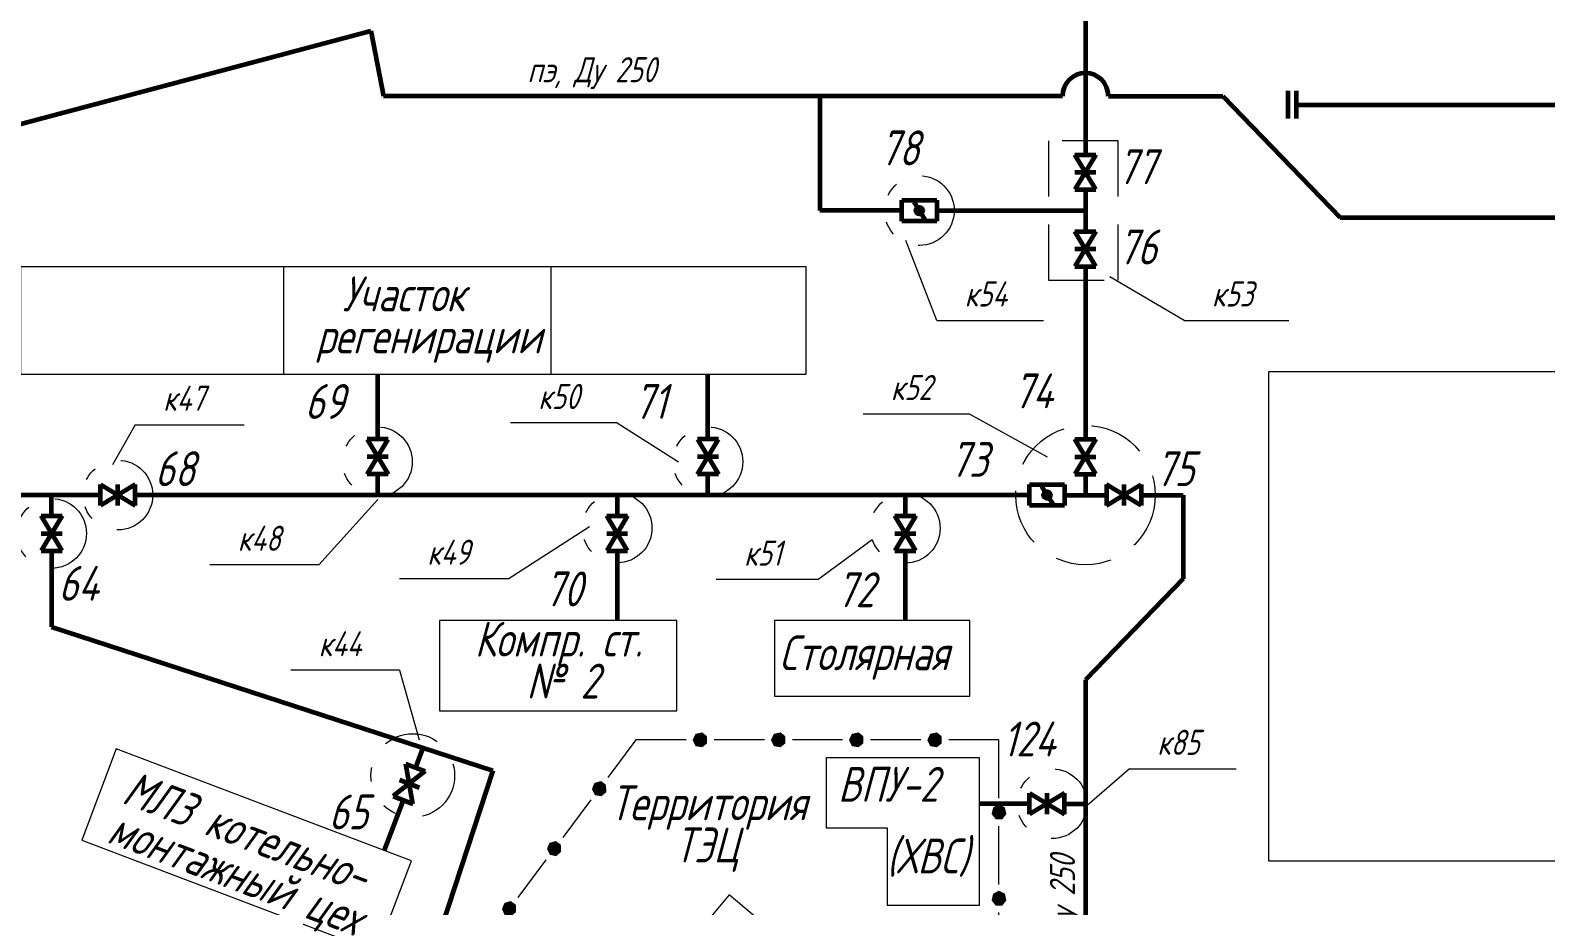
# Model space of a CAD drawing. Header units: millimetres. Extents: x 0 to 841, y 0 to 594.
# Drawn here: x 201.5 to 310.1, y 384.5 to 447.3 of the extents above; entities that cross this region are included whole.
import ezdxf

# ---------------------------------------------------------------- set-up
doc = ezdxf.new("R2010")
doc.units = ezdxf.units.MM
for name, pattern in [('K5LT32771', [0]), ('K5LT_BASIC', [0]), ('K5LT_CHAIN_LINE_WITH_2_POINTS', [12, 4, -2, 1, -2, 1, -2]), ('K5LT_DASHED', [6, 4, -2]), ('K5LT_THIN', [0])]:
    doc.linetypes.add(name, pattern=pattern)
doc.styles.add('KTEXTSTYLE', font='GOST_AU.SHX', dxfattribs={"width": 0.96, "height": 5})

# ---------------------------------------------------------------- blocks, each defined once
blk = doc.blocks.new('T5')
at = {"color": 7, "char_height": 2.5, "attachment_point": 1, "rotation": 339.2347, "style": 'KTEXTSTYLE'}
for s, insert in [('\\H5.0;\\W1.000;\\Q15;\\Q15;\\W0.965;\\H2.50;МЛЗ котельно-', (208.82, 394.22)), ('\\H5.0;\\W1.000;\\Q15;\\Q15;\\W0.965;\\H2.50;монтажный цех', (207.75, 391.4))]:
    blk.add_mtext(s, dxfattribs=dict(at, insert=insert))
blk = doc.blocks.new('T21')
at = {"color": 7, "char_height": 2.5, "attachment_point": 1, "style": 'KTEXTSTYLE'}
for s, insert in [('\\H5.0;\\W1.000;\\Q15;\\Q15;\\W0.965;\\H2.50;Компр. ст.', (233.34, 404.85)), ('\\H5.0;\\W1.000;\\Q15;\\Q15;\\W0.965;\\H2.50;   № 2', (233.34, 401.84))]:
    blk.add_mtext(s, dxfattribs=dict(at, insert=insert))
blk = doc.blocks.new('T22')
at = {"color": 7, "char_height": 2.5, "attachment_point": 1, "style": 'KTEXTSTYLE'}
for s, insert in [('\\H5.0;\\W1.000;\\Q15;\\Q15;\\W0.965;\\H2.50;Участок ', (223.85, 429.6)), ('\\H5.0;\\W1.000;\\Q15;\\Q15;\\W0.965;\\H2.50;регенирации', (221.96, 426.59))]:
    blk.add_mtext(s, dxfattribs=dict(at, insert=insert))
blk = doc.blocks.new('T26')
at = {"color": 7, "char_height": 2.5, "attachment_point": 1, "style": 'KTEXTSTYLE'}
for s, insert in [('\\H5.0;\\W1.000;\\Q15;\\Q15;\\W0.965;\\H2.50;Территория', (243.06, 393.11)), ('\\H5.0;\\W1.000;\\Q15;\\Q15;\\W0.965;\\H2.50;ТЭЦ', (247.69, 390.09))]:
    blk.add_mtext(s, dxfattribs=dict(at, insert=insert))
blk = doc.blocks.new('U64')
for points in [[(271.28, 390.83), (271.43, 391.19), (271.28, 391.54), (270.93, 391.69), (270.58, 391.54), (270.43, 391.19), (270.58, 390.83), (270.93, 390.69)], [(271.28, 384.64), (271.43, 385), (271.28, 385.35), (270.93, 385.5), (270.58, 385.35), (270.43, 385), (270.58, 384.64), (270.93, 384.5)], [(271.28, 378.45), (271.43, 378.81), (271.28, 379.16), (270.93, 379.31), (270.58, 379.16), (270.43, 378.81), (270.58, 378.45), (270.93, 378.31)], [(271.28, 372.26), (271.43, 372.62), (271.28, 372.97), (270.93, 373.12), (270.58, 372.97), (270.43, 372.62), (270.58, 372.26), (270.93, 372.12)], [(271.43, 366.43), (271.28, 366.78), (270.93, 366.93), (270.58, 366.78), (270.43, 366.43), (270.58, 366.07), (270.93, 365.93), (271.28, 366.07)], [(271.43, 360.24), (271.28, 360.59), (270.93, 360.74), (270.58, 360.59), (270.43, 360.24), (270.58, 359.88), (270.93, 359.74), (271.28, 359.88)], [(271.43, 354.05), (271.28, 354.4), (270.93, 354.55), (270.58, 354.4), (270.43, 354.05), (270.58, 353.69), (270.93, 353.55), (271.28, 353.69)], [(271.28, 347.5), (271.43, 347.86), (271.28, 348.21), (270.93, 348.36), (270.58, 348.21), (270.43, 347.86), (270.58, 347.5), (270.93, 347.36)], [(271.28, 341.31), (271.43, 341.67), (271.28, 342.02), (270.93, 342.17), (270.58, 342.02), (270.43, 341.67), (270.58, 341.31), (270.93, 341.17)]]:
    blk.add_hatch(color=7).paths.add_polyline_path(points)
at = {"color": 7, "linetype": 'K5LT32771', "lineweight": 18}
for p, q in [((270.93, 392.19), (270.93, 396.38)), ((270.54, 391.5), (270.44, 391.07)), ((270.93, 391.69), (270.54, 391.5)), ((271.32, 391.5), (270.93, 391.69)), ((271.42, 391.07), (271.32, 391.5)), ((270.44, 391.07), (270.71, 390.74)), ((270.71, 390.74), (271.15, 390.74)), ((270.93, 386), (270.93, 390.19)), ((271.15, 390.74), (271.42, 391.07)), ((270.54, 385.31), (270.44, 384.88)), ((270.44, 384.88), (270.71, 384.55)), ((270.93, 385.5), (270.54, 385.31)), ((271.32, 385.31), (270.93, 385.5)), ((271.15, 384.55), (271.42, 384.88)), ((271.42, 384.88), (271.32, 385.31)), ((270.71, 384.55), (271.15, 384.55)), ((270.93, 379.81), (270.93, 384)), ((270.93, 379.31), (270.54, 379.12)), ((271.32, 379.12), (270.93, 379.31)), ((270.54, 379.12), (270.44, 378.69)), ((270.44, 378.69), (270.71, 378.36)), ((270.71, 378.36), (271.15, 378.36)), ((271.15, 378.36), (271.42, 378.69)), ((271.42, 378.69), (271.32, 379.12)), ((270.93, 373.62), (270.93, 377.81)), ((270.54, 372.93), (270.44, 372.5)), ((270.93, 373.12), (270.54, 372.93)), ((271.32, 372.93), (270.93, 373.12)), ((271.42, 372.5), (271.32, 372.93)), ((270.44, 372.5), (270.71, 372.17)), ((270.71, 372.17), (271.15, 372.17)), ((270.93, 367.43), (270.93, 371.62)), ((271.15, 372.17), (271.42, 372.5)), ((270.54, 366.74), (270.44, 366.31)), ((270.44, 366.31), (270.71, 365.98)), ((270.93, 366.93), (270.54, 366.74)), ((271.32, 366.74), (270.93, 366.93)), ((271.15, 365.98), (271.42, 366.31)), ((271.42, 366.31), (271.32, 366.74)), ((270.71, 365.98), (271.15, 365.98)), ((270.93, 361.24), (270.93, 365.43)), ((270.54, 360.55), (270.44, 360.13)), ((270.44, 360.13), (270.71, 359.79)), ((270.93, 360.74), (270.54, 360.55)), ((270.71, 359.79), (271.15, 359.79)), ((271.32, 360.55), (270.93, 360.74)), ((271.15, 359.79), (271.42, 360.13)), ((271.42, 360.13), (271.32, 360.55)), ((270.93, 355.05), (270.93, 359.24)), ((270.54, 354.36), (270.44, 353.94)), ((270.93, 354.55), (270.54, 354.36)), ((271.32, 354.36), (270.93, 354.55)), ((271.42, 353.94), (271.32, 354.36)), ((270.44, 353.94), (270.71, 353.6)), ((270.71, 353.6), (271.15, 353.6)), ((271.15, 353.6), (271.42, 353.94)), ((270.93, 348.86), (270.93, 353.05)), ((270.54, 348.17), (270.44, 347.75)), ((270.44, 347.75), (270.71, 347.41)), ((270.93, 348.36), (270.54, 348.17)), ((271.32, 348.17), (270.93, 348.36)), ((271.15, 347.41), (271.42, 347.75)), ((271.42, 347.75), (271.32, 348.17)), ((270.71, 347.41), (271.15, 347.41)), ((270.93, 342.67), (270.93, 346.86)), ((270.54, 341.98), (270.44, 341.56)), ((270.44, 341.56), (270.71, 341.22)), ((270.93, 342.17), (270.54, 341.98)), ((270.71, 341.22), (271.15, 341.22)), ((271.32, 341.98), (270.93, 342.17)), ((271.15, 341.22), (271.42, 341.56)), ((271.42, 341.56), (271.32, 341.98)), ((270.93, 336.48), (270.93, 340.67))]:
    blk.add_line(p, q, dxfattribs=at)
blk = doc.blocks.new('U65')
for points in [[(249.86, 396.02), (250.01, 396.37), (249.86, 396.73), (249.51, 396.87), (249.16, 396.73), (249.01, 396.37), (249.16, 396.02), (249.51, 395.87)], [(255.47, 396.02), (255.62, 396.37), (255.47, 396.73), (255.12, 396.87), (254.76, 396.73), (254.62, 396.37), (254.76, 396.02), (255.12, 395.87)], [(261.07, 396.02), (261.22, 396.37), (261.07, 396.73), (260.72, 396.87), (260.37, 396.73), (260.22, 396.37), (260.37, 396.02), (260.72, 395.87)], [(266.83, 396.37), (266.68, 396.73), (266.33, 396.87), (265.97, 396.73), (265.83, 396.37), (265.97, 396.02), (266.33, 395.87), (266.68, 396.02)]]:
    blk.add_hatch(color=7).paths.add_polyline_path(points)
at = {"color": 7, "linetype": 'K5LT32771', "lineweight": 18}
for p, q in [((249.2, 396.77), (249.01, 396.37)), ((249.62, 396.86), (249.2, 396.77)), ((249.96, 396.59), (249.62, 396.86)), ((254.8, 396.77), (254.62, 396.37)), ((255.23, 396.86), (254.8, 396.77)), ((255.57, 396.59), (255.23, 396.86)), ((260.41, 396.77), (260.22, 396.37)), ((260.83, 396.86), (260.41, 396.77)), ((261.17, 396.59), (260.83, 396.86)), ((266.01, 396.77), (265.83, 396.37)), ((266.44, 396.86), (266.01, 396.77)), ((266.78, 396.59), (266.44, 396.86)), ((248.51, 396.37), (244.9, 396.37)), ((249.01, 396.37), (249.2, 395.98)), ((249.2, 395.98), (249.62, 395.89)), ((249.62, 395.89), (249.96, 396.16)), ((249.96, 396.16), (249.96, 396.59)), ((254.12, 396.37), (250.51, 396.37)), ((254.62, 396.37), (254.8, 395.98)), ((254.8, 395.98), (255.23, 395.89)), ((255.23, 395.89), (255.57, 396.16)), ((255.57, 396.16), (255.57, 396.59)), ((259.72, 396.37), (256.12, 396.37)), ((260.22, 396.37), (260.41, 395.98)), ((260.41, 395.98), (260.83, 395.89)), ((260.83, 395.89), (261.17, 396.16)), ((261.17, 396.16), (261.17, 396.59)), ((265.33, 396.37), (261.72, 396.37)), ((265.83, 396.37), (266.01, 395.98)), ((266.01, 395.98), (266.44, 395.89)), ((266.44, 395.89), (266.78, 396.16)), ((266.78, 396.16), (266.78, 396.59)), ((270.93, 396.37), (267.33, 396.37))]:
    blk.add_line(p, q, dxfattribs=at)
blk = doc.blocks.new('U66')
for points in [[(242.67, 392.57), (242.77, 392.94), (242.58, 393.27), (242.2, 393.37), (241.88, 393.17), (241.78, 392.8), (241.97, 392.47), (242.35, 392.38)], [(239.44, 388.27), (239.54, 388.64), (239.35, 388.97), (238.97, 389.07), (238.65, 388.87), (238.55, 388.5), (238.74, 388.17), (239.12, 388.08)], [(236.21, 383.97), (236.31, 384.34), (236.12, 384.67), (235.74, 384.77), (235.42, 384.57), (235.32, 384.2), (235.51, 383.87), (235.89, 383.78)], [(232.98, 379.67), (233.08, 380.04), (232.89, 380.37), (232.51, 380.47), (232.19, 380.27), (232.09, 379.9), (232.28, 379.57), (232.66, 379.48)]]:
    blk.add_hatch(color=7).paths.add_polyline_path(points)
at = {"color": 7, "linetype": 'K5LT32771', "lineweight": 18}
for p, q in [((244.9, 396.37), (242.88, 393.67)), ((242.37, 393.36), (241.95, 393.26)), ((242.72, 393.1), (242.37, 393.36)), ((241.95, 393.26), (241.78, 392.86)), ((241.78, 392.86), (241.97, 392.47)), ((241.97, 392.47), (242.4, 392.39)), ((242.4, 392.39), (242.73, 392.67)), ((242.73, 392.67), (242.72, 393.1)), ((241.67, 392.07), (239.65, 389.37)), ((239.14, 389.06), (238.72, 388.95)), ((239.49, 388.8), (239.14, 389.06)), ((238.72, 388.95), (238.55, 388.56)), ((238.55, 388.56), (238.74, 388.17)), ((238.74, 388.17), (239.17, 388.09)), ((239.17, 388.09), (239.5, 388.37)), ((239.5, 388.37), (239.49, 388.8)), ((238.44, 387.77), (236.42, 385.07)), ((235.49, 384.65), (235.32, 384.26)), ((235.91, 384.76), (235.49, 384.65)), ((236.26, 384.5), (235.91, 384.76)), ((235.32, 384.26), (235.51, 383.87)), ((235.51, 383.87), (235.94, 383.79)), ((235.94, 383.79), (236.27, 384.07)), ((236.27, 384.07), (236.26, 384.5)), ((235.21, 383.47), (233.19, 380.77)), ((232.26, 380.35), (232.09, 379.96)), ((232.68, 380.46), (232.26, 380.35)), ((233.03, 380.2), (232.68, 380.46)), ((232.09, 379.96), (232.28, 379.57)), ((232.28, 379.57), (232.71, 379.49)), ((232.71, 379.49), (233.04, 379.77)), ((233.04, 379.77), (233.03, 380.2)), ((231.98, 379.17), (229.96, 376.47))]:
    blk.add_line(p, q, dxfattribs=at)
blk = doc.blocks.new('U124')
at = {"color": 7, "linetype": 'K5LT_THIN', "lineweight": 18, "true_color": 0xffffff}
for q in [(220.15, 401.37), (229.36, 396.37)]:
    blk.add_line((227.95, 401.37), q, dxfattribs=at)
at = {"color": 7, "insert": (222.15, 404.17), "char_height": 1.8, "attachment_point": 1, "style": 'KTEXTSTYLE'}
blk.add_mtext('\\H5.0;\\W1.000;\\Q15;\\Q15;\\W0.965;\\H1.80;к44', dxfattribs=at)
blk = doc.blocks.new('U127')
at = {"color": 7, "linetype": 'K5LT_THIN', "lineweight": 18, "true_color": 0xffffff}
for q in [(207.36, 416.09), (216.8, 418.97)]:
    blk.add_line((209, 418.97), q, dxfattribs=at)
at = {"color": 7, "insert": (211, 421.77), "char_height": 1.8, "attachment_point": 1, "style": 'KTEXTSTYLE'}
blk.add_mtext('\\H5.0;\\W1.000;\\Q15;\\Q15;\\W0.965;\\H1.80;к47', dxfattribs=at)
blk = doc.blocks.new('U128')
at = {"color": 7, "linetype": 'K5LT_THIN', "lineweight": 18, "true_color": 0xffffff}
for q in [(226.38, 413.6), (214.35, 408.93)]:
    blk.add_line((222.15, 408.93), q, dxfattribs=at)
at = {"color": 7, "insert": (216.35, 411.73), "char_height": 1.8, "attachment_point": 1, "style": 'KTEXTSTYLE'}
blk.add_mtext('\\H5.0;\\W1.000;\\Q15;\\Q15;\\W0.965;\\H1.80;к48', dxfattribs=at)
blk = doc.blocks.new('U129')
at = {"color": 7, "linetype": 'K5LT_THIN', "lineweight": 18, "true_color": 0xffffff}
for q in [(241.56, 411.68), (227.94, 407.93)]:
    blk.add_line((235.74, 407.93), q, dxfattribs=at)
at = {"color": 7, "insert": (229.94, 410.73), "char_height": 1.8, "attachment_point": 1, "style": 'KTEXTSTYLE'}
blk.add_mtext('\\H5.0;\\W1.000;\\Q15;\\Q15;\\W0.965;\\H1.80;к49', dxfattribs=at)
blk = doc.blocks.new('U130')
at = {"color": 7, "linetype": 'K5LT_THIN', "lineweight": 18, "true_color": 0xffffff}
for q in [(235.9, 419.1), (247.96, 416.32)]:
    blk.add_line((243.55, 419.1), q, dxfattribs=at)
at = {"color": 7, "insert": (237.9, 421.9), "char_height": 1.8, "attachment_point": 1, "style": 'KTEXTSTYLE'}
blk.add_mtext('\\H5.0;\\W1.000;\\Q15;\\Q15;\\W0.965;\\H1.80;к50', dxfattribs=at)
blk = doc.blocks.new('U131')
at = {"color": 7, "linetype": 'K5LT_THIN', "lineweight": 18, "true_color": 0xffffff}
for q in [(261.84, 410.74), (250.66, 407.87)]:
    blk.add_line((257.94, 407.87), q, dxfattribs=at)
at = {"color": 7, "insert": (252.66, 410.67), "char_height": 1.8, "attachment_point": 1, "style": 'KTEXTSTYLE'}
blk.add_mtext('\\H5.0;\\W1.000;\\Q15;\\Q15;\\W0.965;\\H1.80;к51', dxfattribs=at)
blk = doc.blocks.new('U132')
at = {"color": 7, "linetype": 'K5LT_THIN', "lineweight": 18, "true_color": 0xffffff}
for q in [(261.18, 419.74), (274.38, 416.68)]:
    blk.add_line((268.84, 419.74), q, dxfattribs=at)
at = {"color": 7, "insert": (263.18, 422.54), "char_height": 1.8, "attachment_point": 1, "style": 'KTEXTSTYLE'}
blk.add_mtext('\\H5.0;\\W1.000;\\Q15;\\Q15;\\W0.965;\\H1.80;к52', dxfattribs=at)
blk = doc.blocks.new('U133')
at = {"color": 7, "linetype": 'K5LT_THIN', "lineweight": 18, "true_color": 0xffffff}
for q in [(278.89, 429.58), (291.72, 426.45)]:
    blk.add_line((284.2, 426.45), q, dxfattribs=at)
at = {"color": 7, "insert": (286.2, 429.25), "char_height": 1.8, "attachment_point": 1, "style": 'KTEXTSTYLE'}
blk.add_mtext('\\H5.0;\\W1.000;\\Q15;\\Q15;\\W0.965;\\H1.80;к53', dxfattribs=at)
blk = doc.blocks.new('U134')
at = {"color": 7, "linetype": 'K5LT_THIN', "lineweight": 18, "true_color": 0xffffff}
for q in [(264.24, 432.19), (274.12, 426.45)]:
    blk.add_line((266.47, 426.45), q, dxfattribs=at)
at = {"color": 7, "insert": (268.47, 429.25), "char_height": 1.8, "attachment_point": 1, "style": 'KTEXTSTYLE'}
blk.add_mtext('\\H5.0;\\W1.000;\\Q15;\\Q15;\\W0.965;\\H1.80;к54', dxfattribs=at)
blk = doc.blocks.new('U165')
at = {"color": 7, "linetype": 'K5LT_THIN', "lineweight": 18, "true_color": 0xffffff}
for q in [(277.24, 391.65), (287.93, 394.3)]:
    blk.add_line((280.28, 394.3), q, dxfattribs=at)
at = {"color": 7, "insert": (282.28, 397.1), "char_height": 1.8, "attachment_point": 1, "style": 'KTEXTSTYLE'}
blk.add_mtext('\\H5.0;\\W1.000;\\Q15;\\Q15;\\W0.965;\\H1.80;к85', dxfattribs=at)
blk = doc.blocks.new('U283')
at = {"color": 143, "linetype": 'K5LT_BASIC', "lineweight": 60, "true_color": 0x33acca}
for p, q in [((263.46, 412.43), (264.96, 412.43)), ((264.96, 412.43), (263.46, 409.93)), ((264.96, 409.93), (263.46, 412.43)), ((263.46, 411.18), (264.96, 411.18)), ((263.46, 409.93), (264.96, 409.93))]:
    blk.add_line(p, q, dxfattribs=at)
blk = doc.blocks.new('U301')
at = {"color": 143, "linetype": 'K5LT_BASIC', "lineweight": 60, "true_color": 0x33acca}
for p, q in [((263.97, 435.08), (266.47, 435.08)), ((263.97, 433.58), (263.97, 435.08)), ((266.47, 435.08), (266.47, 433.58)), ((266.47, 433.58), (263.97, 433.58))]:
    blk.add_line(p, q, dxfattribs=at)
blk = doc.blocks.new('U300')
at = {"true_color": 0xffffff}
blk.add_hatch(color=7, dxfattribs=at).paths.add_polyline_path([(265.09, 434.54), (264.98, 434.38), (265.01, 434.2), (265.16, 434.09), (265.35, 434.12), (265.46, 434.27), (265.47, 434.33), (265.4, 434.51), (265.22, 434.58)])
at = {"color": 143, "linetype": 'K5LT_BASIC', "lineweight": 60, "true_color": 0x33acca}
for p, q in [((264.82, 434.96), (265.09, 434.54)), ((265.35, 434.12), (265.62, 433.69))]:
    blk.add_line(p, q, dxfattribs=at)
blk.add_circle((265.22, 434.33), 0.25, dxfattribs=at)
blk.add_blockref('U301', (0, 0))
blk = doc.blocks.new('U302')
at = {"color": 143, "linetype": 'K5LT_BASIC', "lineweight": 60, "true_color": 0x33acca}
for p, q in [((276.38, 438.33), (277.88, 438.33)), ((277.88, 438.33), (276.38, 435.83)), ((277.88, 435.83), (276.38, 438.33)), ((276.38, 437.08), (277.88, 437.08)), ((276.38, 435.83), (277.88, 435.83))]:
    blk.add_line(p, q, dxfattribs=at)
blk = doc.blocks.new('U303')
at = {"color": 143, "linetype": 'K5LT_BASIC', "lineweight": 60, "true_color": 0x33acca}
for p, q in [((277.88, 430.33), (276.38, 432.83)), ((276.38, 432.83), (277.88, 432.83)), ((277.88, 432.83), (276.38, 430.33)), ((276.38, 431.58), (277.88, 431.58)), ((276.38, 430.33), (277.88, 430.33))]:
    blk.add_line(p, q, dxfattribs=at)
blk = doc.blocks.new('U338')
at = {"color": 143, "linetype": 'K5LT_BASIC', "lineweight": 60, "true_color": 0x33acca}
for p, q in [((273.13, 391.05), (273.13, 392.55)), ((273.13, 392.55), (275.63, 391.05)), ((275.63, 392.55), (273.13, 391.05)), ((274.38, 391.05), (274.38, 392.55)), ((275.63, 391.05), (275.63, 392.55))]:
    blk.add_line(p, q, dxfattribs=at)
blk = doc.blocks.new('U339')
at = {"color": 143, "linetype": 'K5LT_BASIC', "lineweight": 60, "true_color": 0x33acca}
for p, q in [((228.39, 394.66), (229.79, 394.13)), ((228.9, 391.79), (228.39, 394.66)), ((229.79, 394.13), (227.5, 392.33)), ((227.95, 393.5), (229.35, 392.96)), ((227.5, 392.33), (228.9, 391.79))]:
    blk.add_line(p, q, dxfattribs=at)
blk = doc.blocks.new('U342')
at = {"color": 143, "linetype": 'K5LT_BASIC', "lineweight": 60, "true_color": 0x33acca}
for p, q in [((281.13, 413.18), (278.63, 414.68)), ((278.63, 414.68), (278.63, 413.18)), ((278.63, 413.18), (281.13, 414.68)), ((279.88, 414.68), (279.88, 413.18)), ((281.13, 414.68), (281.13, 413.18))]:
    blk.add_line(p, q, dxfattribs=at)
blk = doc.blocks.new('U343')
at = {"color": 143, "linetype": 'K5LT_BASIC', "lineweight": 60, "true_color": 0x33acca}
for p, q in [((276.38, 417.93), (277.88, 417.93)), ((277.88, 417.93), (276.38, 415.43)), ((277.88, 415.43), (276.38, 417.93)), ((276.38, 416.68), (277.88, 416.68)), ((276.38, 415.43), (277.88, 415.43))]:
    blk.add_line(p, q, dxfattribs=at)
blk = doc.blocks.new('U345')
at = {"color": 143, "linetype": 'K5LT_BASIC', "lineweight": 60, "true_color": 0x33acca}
for p, q in [((273.13, 414.68), (275.63, 414.68)), ((273.13, 413.18), (273.13, 414.68)), ((275.63, 414.68), (275.63, 413.18)), ((275.63, 413.18), (273.13, 413.18))]:
    blk.add_line(p, q, dxfattribs=at)
blk = doc.blocks.new('U344')
at = {"true_color": 0xffffff}
blk.add_hatch(color=7, dxfattribs=at).paths.add_polyline_path([(274.25, 414.14), (274.14, 413.99), (274.17, 413.8), (274.32, 413.69), (274.51, 413.72), (274.62, 413.88), (274.63, 413.93), (274.56, 414.11), (274.38, 414.18)])
at = {"color": 143, "linetype": 'K5LT_BASIC', "lineweight": 60, "true_color": 0x33acca}
for p, q in [((273.98, 414.57), (274.25, 414.14)), ((274.51, 413.72), (274.78, 413.3))]:
    blk.add_line(p, q, dxfattribs=at)
blk.add_circle((274.38, 413.93), 0.25, dxfattribs=at)
blk.add_blockref('U345', (0, 0))
blk = doc.blocks.new('U377')
at = {"color": 143, "linetype": 'K5LT_BASIC', "lineweight": 60, "true_color": 0x33acca}
for p, q in [((202.25, 412.43), (203.75, 412.43)), ((203.75, 412.43), (202.25, 409.93)), ((203.75, 409.93), (202.25, 412.43)), ((202.25, 411.18), (203.75, 411.18)), ((202.25, 409.93), (203.75, 409.93))]:
    blk.add_line(p, q, dxfattribs=at)
blk = doc.blocks.new('U378')
at = {"color": 143, "linetype": 'K5LT_BASIC', "lineweight": 60, "true_color": 0x33acca}
for p, q in [((206.5, 413.18), (206.5, 414.68)), ((206.5, 414.68), (209, 413.18)), ((209, 414.68), (206.5, 413.18)), ((207.75, 413.18), (207.75, 414.68)), ((209, 413.18), (209, 414.68))]:
    blk.add_line(p, q, dxfattribs=at)
blk = doc.blocks.new('U379')
at = {"color": 143, "linetype": 'K5LT_BASIC', "lineweight": 60, "true_color": 0x33acca}
for p, q in [((242.8, 412.43), (244.3, 412.43)), ((244.3, 412.43), (242.8, 409.93)), ((244.3, 409.93), (242.8, 412.43)), ((242.8, 411.18), (244.3, 411.18)), ((242.8, 409.93), (244.3, 409.93))]:
    blk.add_line(p, q, dxfattribs=at)
blk = doc.blocks.new('U380')
at = {"color": 143, "linetype": 'K5LT_BASIC', "lineweight": 60, "true_color": 0x33acca}
for p, q in [((249.31, 415.43), (250.81, 417.93)), ((250.81, 417.93), (249.31, 417.93)), ((249.31, 417.93), (250.81, 415.43)), ((250.81, 416.68), (249.31, 416.68)), ((250.81, 415.43), (249.31, 415.43))]:
    blk.add_line(p, q, dxfattribs=at)
blk = doc.blocks.new('U381')
at = {"color": 143, "linetype": 'K5LT_BASIC', "lineweight": 60, "true_color": 0x33acca}
for p, q in [((225.63, 415.43), (227.13, 417.93)), ((227.13, 417.93), (225.63, 417.93)), ((225.63, 417.93), (227.13, 415.43)), ((227.13, 416.68), (225.63, 416.68)), ((227.13, 415.43), (225.63, 415.43))]:
    blk.add_line(p, q, dxfattribs=at)
blk = doc.blocks.new('U519')
at = {"color": 7, "linetype": 'K5LT_THIN', "lineweight": 18, "true_color": 0xffffff}
for p, q in [((268.84, 404.93), (254.84, 404.93)), ((254.84, 404.93), (254.84, 399.52)), ((268.84, 399.52), (268.84, 404.93)), ((254.84, 399.52), (268.84, 399.52))]:
    blk.add_line(p, q, dxfattribs=at)
blk = doc.blocks.new('U526')
at = {"color": 7, "linetype": 'K5LT_THIN', "lineweight": 18, "true_color": 0xffffff}
for p, q in [((251.58, 385.26), (246.68, 379.39)), ((262.39, 376.25), (251.58, 385.26)), ((246.68, 379.39), (257.49, 370.37)), ((257.49, 370.37), (262.39, 376.25))]:
    blk.add_line(p, q, dxfattribs=at)
blk = doc.blocks.new('U530')
at = {"color": 7, "linetype": 'K5LT_THIN', "lineweight": 18, "true_color": 0xffffff}
for p, q in [((207.64, 395.74), (205.16, 389.19)), ((228.8, 387.71), (207.64, 395.74)), ((205.16, 389.19), (226.32, 381.17)), ((226.32, 381.17), (228.8, 387.71))]:
    blk.add_line(p, q, dxfattribs=at)
blk = doc.blocks.new('U570')
at = {"color": 7, "linetype": 'K5LT_THIN', "lineweight": 18, "true_color": 0xffffff}
for p, q in [((200.79, 430.33), (257.07, 430.33)), ((200.79, 422.57), (200.79, 430.33)), ((257.07, 430.33), (257.07, 422.57)), ((257.07, 422.57), (200.79, 422.57))]:
    blk.add_line(p, q, dxfattribs=at)
blk = doc.blocks.new('U571')
at = {"color": 7, "linetype": 'K5LT_DASHED', "lineweight": 18, "true_color": 0xffffff}
for p, q in [((279.47, 439.33), (274.47, 439.33)), ((274.47, 439.33), (274.47, 429.33)), ((279.47, 429.33), (279.47, 439.33)), ((274.47, 429.33), (279.47, 429.33))]:
    blk.add_line(p, q, dxfattribs=at)
blk = doc.blocks.new('U599')
at = {"color": 7, "linetype": 'K5LT_THIN', "lineweight": 18, "true_color": 0xffffff}
for p, q in [((247.82, 404.93), (230.82, 404.93)), ((230.82, 404.93), (230.82, 398.47)), ((247.82, 398.47), (247.82, 404.93)), ((230.82, 398.47), (247.82, 398.47))]:
    blk.add_line(p, q, dxfattribs=at)

msp = doc.modelspace()

# ---------------------------------------------------------------- linework, layer by layer
at = {"color": 143, "linetype": 'K5LT_BASIC', "lineweight": 60, "true_color": 0x33acca}
for p, q in [((277.13, 478.66), (277.13, 438.33)), ((157.05, 428.91), (225.9, 447.22)), ((225.9, 447.22), (226.8, 442.53)), ((275.48, 442.53), (226.8, 442.53)), ((258.08, 442.53), (258.08, 434.33)), ((278.78, 442.53), (286.98, 442.53)), ((286.98, 442.53), (295.4, 433.84)), ((291.65, 442.92), (291.65, 440.92)), ((292.24, 442.92), (292.24, 440.92)), ((292.24, 441.92), (439.85, 441.92)), ((277.13, 435.83), (277.13, 432.83)), ((263.97, 434.33), (258.08, 434.33)), ((266.47, 434.33), (277.13, 434.33)), ((295.4, 433.84), (349.01, 433.84)), ((277.13, 430.33), (277.13, 417.93)), ((226.38, 417.93), (226.38, 422.57)), ((250.06, 417.93), (250.06, 422.57)), ((226.38, 413.93), (226.38, 415.43)), ((250.06, 413.93), (250.06, 415.43)), ((277.13, 415.43), (277.13, 413.93)), ((203, 413.93), (174.98, 413.93)), ((206.5, 413.93), (203, 413.93)), ((203, 412.43), (203, 413.93)), ((273.13, 413.93), (209, 413.93)), ((243.55, 413.93), (243.55, 412.43)), ((264.21, 413.93), (264.21, 412.43)), ((275.63, 413.93), (278.63, 413.93)), ((281.13, 413.93), (284.13, 413.93)), ((284.13, 413.93), (284.13, 407.93)), ((203, 409.93), (203, 404.49)), ((243.55, 409.93), (243.55, 404.93)), ((264.21, 409.93), (264.21, 404.93)), ((284.13, 407.93), (277.13, 400.67)), ((203, 404.49), (234.63, 394.17)), ((277.13, 400.67), (277.13, 373.59)), ((229.62, 395.8), (229.09, 394.4)), ((234.63, 394.17), (225.28, 365.66)), ((228.2, 392.06), (226.84, 388.46)), ((273.13, 391.8), (269.54, 391.8)), ((275.63, 391.8), (277.13, 391.8))]:
    msp.add_line(p, q, dxfattribs=at)
at = {"color": 7, "linetype": 'K5LT_THIN', "lineweight": 18, "true_color": 0xffffff}
for p, q in [((219.64, 422.57), (219.64, 430.33)), ((238.83, 422.57), (238.83, 430.33))]:
    msp.add_line(p, q, dxfattribs=at)
for points in [[(334.74, 387.69), (290.28, 387.69), (290.28, 422.8), (425.47, 422.8), (425.47, 395.42)], [(269.54, 390.08), (269.54, 395.08), (258.54, 395.08), (258.54, 390.08), (262.91, 390.08)], [(262.91, 390.08), (262.91, 384.53), (269.54, 384.53), (269.54, 390.08)]]:
    msp.add_lwpolyline(points, dxfattribs=at)
at = {"color": 7, "linetype": 'K5LT_CHAIN_LINE_WITH_2_POINTS', "lineweight": 18, "true_color": 0xffffff}
for centre, radius in [((265.22, 434.33), 2.5), ((226.36, 416.32), 2.5), ((250.06, 416.32), 2.5), ((207.75, 413.93), 2.5), ((243.55, 411.57), 2.5), ((264.21, 411.55), 2.5), ((203, 411.18), 2.5), ((228.9, 393.82), 3), ((274.74, 391.8), 2.5)]:
    msp.add_circle(centre, radius, dxfattribs=at)
at = {"color": 7, "linetype": 'K5LT_DASHED', "lineweight": 18, "true_color": 0xffffff}
msp.add_circle((277.13, 413.93), 5, dxfattribs=at)
at = {"color": 143, "linetype": 'K5LT_BASIC', "lineweight": 60, "true_color": 0x33acca}
msp.add_arc((277.13, 442.53), 1.65, 0, 180, dxfattribs=at)

# ---------------------------------------------------------------- block references
for name in ['U571', 'U302', 'U300', 'U303', 'U134', 'U570', 'T22', 'U133', 'U127', 'U130', 'U132', 'U381', 'U380', 'U343', 'U378', 'U344', 'U342', 'U128', 'U377', 'U379', 'U283', 'U129', 'U131', 'U599', 'T21', 'U519', 'U124', 'U65', 'U165', 'U530', 'U66', 'U64', 'U339', 'T5', 'T26', 'U338', 'U526']:
    msp.add_blockref(name, (0, 0))

# ---------------------------------------------------------------- texts
at = {"color": 7, "attachment_point": 1, "style": 'KTEXTSTYLE'}
for s, insert, char_height in [('\\H5.0;\\W1.000;\\Q15;\\Q15;\\W0.965;\\H1.80;пэ, Ду 250', (237.12, 445.33), 1.8), ('\\H5.0;\\W1.000;\\Q15;\\Q15;\\W0.965;\\H2.50;78', (262.39, 440.07), 2.5), ('\\H5.0;\\W1.000;\\Q15;\\Q15;\\W0.965;\\H2.50;77', (279.44, 438.72), 2.5), ('\\H5.0;\\W1.000;\\Q15;\\Q15;\\W0.965;\\H2.50;76', (279.48, 432.97), 2.5), ('\\H5.0;\\W1.000;\\Q15;\\Q15;\\W0.965;\\H2.50;69', (221.15, 421.89), 2.5), ('\\H5.0;\\W1.000;\\Q15;\\Q15;\\W0.965;\\H2.50;71', (244.76, 421.89), 2.5), ('\\H5.0;\\W1.000;\\Q15;\\Q15;\\W0.965;\\H2.50;74', (271.97, 422.65), 2.5), ('\\H5.0;\\W1.000;\\Q15;\\Q15;\\W0.965;\\H2.50;73', (267.42, 417.73), 2.5), ('\\H5.0;\\W1.000;\\Q15;\\Q15;\\W0.965;\\H2.50;68', (210.4, 417.07), 2.5), ('\\H5.0;\\W1.000;\\Q15;\\Q15;\\W0.965;\\H2.50;75', (282.15, 417.07), 2.5), ('\\H5.0;\\W1.000;\\Q15;\\Q15;\\W0.965;\\H2.50;64', (203.49, 408.85), 2.5), ('\\H5.0;\\W1.000;\\Q15;\\Q15;\\W0.965;\\H2.50;70', (238.34, 408.45), 2.5), ('\\H5.0;\\W1.000;\\Q15;\\Q15;\\W0.965;\\H2.50;72', (259.29, 408.39), 2.5), ('\\H5.0;\\W1.000;\\Q15;\\Q15;\\W0.965;\\H2.50;Столярная', (255.17, 403.87), 2.5), ('\\H5.0;\\W1.000;\\Q15;\\Q15;\\W0.965;\\H2.50;124', (271.2, 397.69), 2.5), ('\\H5.0;\\W1.000;\\Q15;\\Q15;\\W0.965;\\H2.50;ВПУ-2', (259.39, 394.44), 2.5), ('\\H5.0;\\W1.000;\\Q15;\\Q15;\\W0.965;\\H2.50;65', (222.87, 392.46), 2.5), ('\\H5.0;\\W1.000;\\Q15;\\Q15;\\W0.965;\\H2.50;(ХВС)', (262.86, 389.3), 2.5)]:
    msp.add_mtext(s, dxfattribs=dict(at, insert=insert, char_height=char_height))
at = {"color": 7, "insert": (274.58, 379.19), "char_height": 1.8, "attachment_point": 1, "rotation": 90, "style": 'KTEXTSTYLE'}
msp.add_mtext('\\H5.0;\\W1.000;\\Q15;\\Q15;\\W0.965;\\H1.80;ст, Ду 250', dxfattribs=at)

doc.saveas('drawing.dxf')
